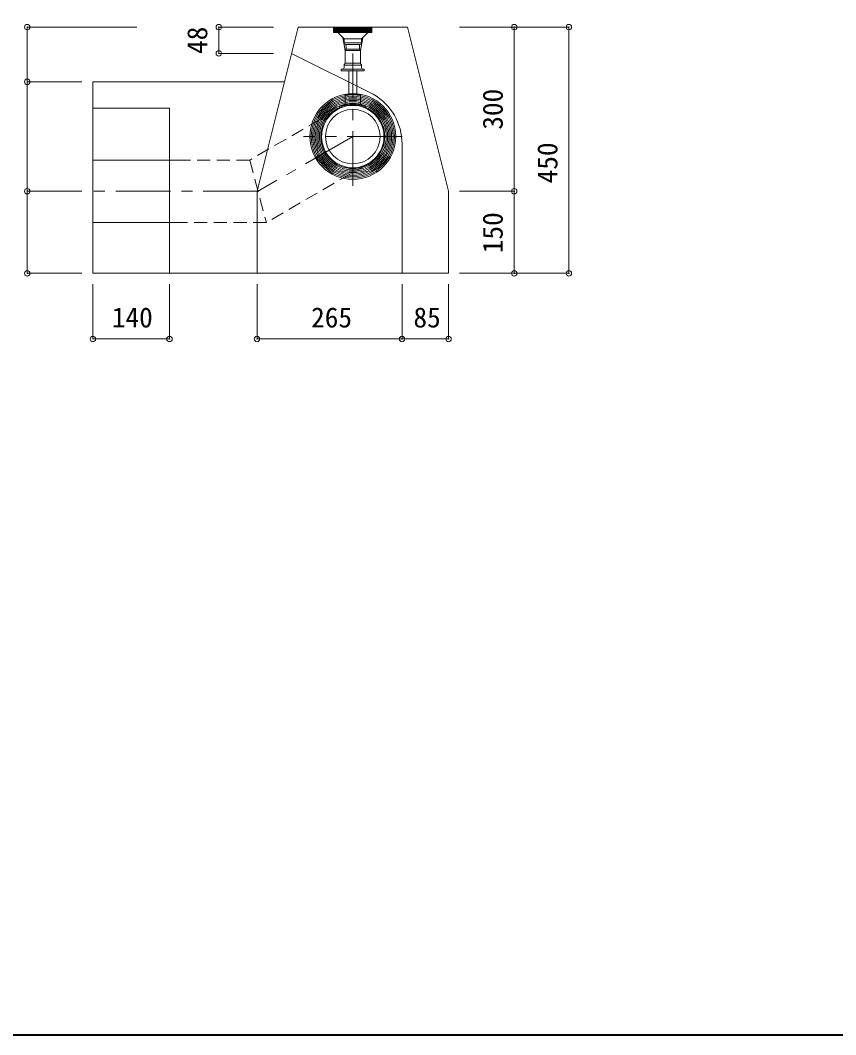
# Model space of a CAD drawing. Units: millimetres on the paper, with parts at other scales. Extents: x -140 to 140, y -98 to 98.
# Drawn here: x -9 to 65.5, y -97.8 to -5 of the extents above; entities that cross this region are included whole.
import ezdxf
from ezdxf.enums import TextEntityAlignment as Align

# ---------------------------------------------------------------- set-up
doc = ezdxf.new("R2010")
doc.units = ezdxf.units.MM
doc.header["$PDMODE"] = 32
doc.header["$PDSIZE"] = 0.5
doc.linetypes.add('CHAIN1', pattern=[8, 5, -1, 1, -1])
doc.linetypes.add('DASHED1', pattern=[1.8, 1.2, -0.6])
doc.layers.add('0-0', color=4, linetype='Continuous', lineweight=9)
doc.layers.add('F-0', color=7, linetype='Continuous', lineweight=9)
doc.styles.add('ＭＳ ゴシック', font='')
doc.styles.get('ＭＳ ゴシック').set_extended_font_data('MS Gothic')

msp = doc.modelspace()

# ---------------------------------------------------------------- linework, layer by layer
at = {"layer": '0-0'}
for p, q in [((-8.343, -5.661), (-8.343, -10.661)), ((-8.343, -5.661), (1.657, -5.661)), ((9.157, -5.661), (9.157, -8.061)), ((9.157, -5.661), (14.157, -5.661)), ((36.157, -5.661), (31.157, -5.661)), ((36.157, -5.661), (31.157, -5.661)), ((41.157, -5.661), (36.157, -5.661)), ((36.157, -5.661), (36.157, -20.661)), ((41.157, -5.661), (41.157, -28.161)), ((9.157, -8.061), (14.157, -8.061)), ((-8.343, -10.661), (-3.343, -10.661)), ((-8.343, -20.661), (-3.343, -20.661)), ((36.157, -20.661), (31.157, -20.661)), ((36.157, -20.661), (36.157, -28.161)), ((-8.343, -28.161), (-3.343, -28.161)), ((36.157, -28.161), (31.157, -28.161)), ((36.157, -28.161), (31.157, -28.161)), ((41.157, -28.161), (36.157, -28.161)), ((-2.343, -34.161), (-2.343, -29.161)), ((4.657, -34.161), (4.657, -29.161)), ((12.657, -34.161), (12.657, -29.161)), ((25.907, -34.161), (25.907, -29.161)), ((30.157, -34.161), (30.157, -29.161)), ((-2.343, -34.161), (4.657, -34.161))]:
    msp.add_line(p, q, dxfattribs=at)
at = {"layer": '0-0', "color": 3, "lineweight": 18}
for p, q in [((12.657, -20.661), (16.407, -5.661)), ((16.407, -5.661), (26.407, -5.661)), ((26.407, -5.661), (30.157, -20.661)), ((23.282, -11.79), (15.807, -8.061)), ((25.907, -28.161), (25.907, -16.337)), ((12.657, -28.161), (12.657, -20.661)), ((30.157, -28.161), (30.157, -20.661))]:
    msp.add_line(p, q, dxfattribs=at)
at = {"layer": '0-0', "color": 7}
for p, q in [((19.657, -5.711), (19.657, -6.111)), ((23.157, -5.751), (19.657, -5.751)), ((23.157, -5.831), (19.657, -5.831)), ((23.157, -5.911), (19.657, -5.911)), ((23.157, -5.991), (19.657, -5.991)), ((23.157, -6.071), (19.657, -6.071)), ((19.707, -5.661), (23.107, -5.661)), ((19.707, -6.161), (23.107, -6.161)), ((20.607, -6.736), (20.032, -6.161)), ((22.207, -6.736), (22.782, -6.161)), ((23.157, -5.711), (23.157, -6.111)), ((20.707, -7.811), (20.498, -6.628)), ((20.607, -7.111), (20.607, -6.736)), ((20.607, -6.736), (22.207, -6.736)), ((20.607, -7.111), (22.207, -7.111)), ((22.087, -7.261), (20.727, -7.261)), ((20.807, -7.356), (20.807, -7.67)), ((22.007, -7.356), (22.007, -7.67)), ((22.107, -7.811), (22.316, -6.628)), ((22.207, -7.111), (22.207, -6.736)), ((20.707, -7.811), (20.707, -8.961)), ((22.107, -7.811), (20.707, -7.811)), ((20.807, -7.67), (22.007, -7.67)), ((22.107, -7.811), (22.107, -8.961)), ((20.607, -9.135), (20.607, -9.361)), ((20.607, -9.135), (22.207, -9.135)), ((22.107, -8.961), (20.707, -8.961)), ((22.207, -9.135), (22.207, -9.361)), ((20.357, -9.536), (20.357, -9.661)), ((22.457, -9.661), (20.357, -9.661)), ((20.382, -9.511), (22.432, -9.511)), ((21.032, -9.661), (21.032, -11.811)), ((21.782, -9.661), (21.782, -11.811)), ((22.457, -9.536), (22.457, -9.661)), ((20.707, -12.744), (20.707, -11.811)), ((22.107, -11.811), (20.707, -11.811)), ((22.107, -12.744), (22.107, -11.811)), ((20.207, -13.076), (20.207, -12.912)), ((22.607, -13.076), (22.607, -12.912)), ((6.157, -17.811), (-2.343, -17.811)), ((6.157, -23.511), (-2.343, -23.511))]:
    msp.add_line(p, q, dxfattribs=at)
at = {"layer": '0-0', "linetype": 'CHAIN1'}
for p, q in [((21.407, -20.161), (21.407, -8.083)), ((21.407, -15.661), (12.747, -20.661)), ((25.907, -15.661), (16.907, -15.661)), ((12.747, -20.661), (-2.343, -20.661))]:
    msp.add_line(p, q, dxfattribs=at)
at = {"layer": '0-0', "color": 3}
for p, q in [((15.157, -10.661), (-2.343, -10.661)), ((4.657, -13.061), (-2.343, -13.061)), ((4.657, -28.161), (4.657, -13.061)), ((30.157, -28.161), (12.657, -28.161))]:
    msp.add_line(p, q, dxfattribs=at)
at = {"layer": '0-0', "color": 7, "linetype": 'DASHED1'}
for p, q in [((19.982, -13.193), (11.983, -17.811)), ((11.983, -17.811), (6.157, -17.811)), ((11.983, -17.811), (13.51, -23.511)), ((22.832, -18.13), (13.51, -23.511)), ((13.51, -23.511), (6.157, -23.511))]:
    msp.add_line(p, q, dxfattribs=at)
at = {"layer": '0-0'}
for points in [[(-8.343, -10.661), (-8.343, -20.661), (-8.343, -28.161)], [(12.657, -34.161), (25.907, -34.161), (30.157, -34.161)]]:
    msp.add_lwpolyline(points, dxfattribs=at)
at = {"layer": '0-0', "color": 3}
msp.add_lwpolyline([(12.657, -28.161), (-2.343, -28.161), (-2.343, -10.661)], dxfattribs=at)
at = {"layer": '0-0'}
for radius in [3.925, 3.8, 3.675, 3.55, 3.425, 3.3, 3.175, 3.05, 2.925]:
    msp.add_circle((21.407, -15.661), radius, dxfattribs=at)
at = {"layer": '0-0', "color": 7}
for radius in [2.85, 2.495]:
    msp.add_circle((21.407, -15.661), radius, dxfattribs=at)
at = {"layer": '0-0', "color": 3}
for centre, start, end in [((19.707, -5.711), 90, 180), ((23.107, -5.711), 0, 90)]:
    msp.add_arc(centre, 0.05, start, end, dxfattribs=at)
at = {"layer": '0-0', "color": 7}
for centre, radius, start, end in [((19.707, -5.711), 0.05, 90, 180), ((19.707, -6.111), 0.05, 180, 270), ((23.107, -5.711), 0.05, 0, 90), ((23.107, -6.111), 0.05, 270, 0), ((20.757, -7.111), 0.15, 180, 258.46304), ((20.707, -7.356), 0.1, 0, 78.46304), ((22.107, -7.356), 0.1, 101.53696, 180), ((22.057, -7.111), 0.15, 281.53696, 0), ((20.857, -7.811), 0.15, 109.47122, 180), ((21.957, -7.811), 0.15, 0, 70.52878), ((20.707, -9.135), 0.1, 120, 180), ((20.607, -8.961), 0.1, 300, 0), ((22.207, -8.961), 0.1, 180, 240), ((22.107, -9.135), 0.1, 0, 60), ((20.382, -9.536), 0.025, 90, 180), ((20.457, -9.361), 0.15, 270, 0), ((22.357, -9.361), 0.15, 180, 270), ((22.432, -9.536), 0.025, 0, 90), ((21.407, -15.661), 3, 66.42182, 113.57818)]:
    msp.add_arc(centre, radius, start, end, dxfattribs=at)
at = {"layer": '0-0', "color": 3, "lineweight": 18}
msp.add_arc((20.657, -16.337), 5.25, 0, 60.00131, dxfattribs=at)
at = {"layer": '0-0'}
for p in [(-8.343, -5.661), (9.157, -5.661), (36.157, -5.661), (41.157, -5.661), (9.157, -8.061), (-8.343, -10.661), (-8.343, -20.661), (36.157, -20.661), (-8.343, -28.161), (36.157, -28.161), (41.157, -28.161), (-2.343, -34.161), (4.657, -34.161), (12.657, -34.161), (25.907, -34.161), (30.157, -34.161)]:
    msp.add_point(p, dxfattribs=at)
at = {"layer": 'F-0', "color": 5, "lineweight": 40}
msp.add_lwpolyline([(-139.949, -97.75), (140.051, -97.75), (140.051, 98.25)], dxfattribs=at)

# ---------------------------------------------------------------- texts
at = {"layer": '0-0', "style": 'ＭＳ ゴシック'}
for s, p in [('48', (8.657, -8.111)), ('300', (35.657, -15.036)), ('450', (40.657, -19.938)), ('150', (35.657, -26.325))]:
    msp.add_text(s, height=1.833, rotation=90, dxfattribs=at).set_placement(p, align=Align.BOTTOM_LEFT)
for s, p in [('140', (-0.612, -33.661)), ('265', (17.598, -33.661)), ('85', (26.949, -33.661))]:
    msp.add_text(s, height=1.833, dxfattribs=at).set_placement(p, align=Align.BOTTOM_LEFT)

doc.saveas('drawing.dxf')
